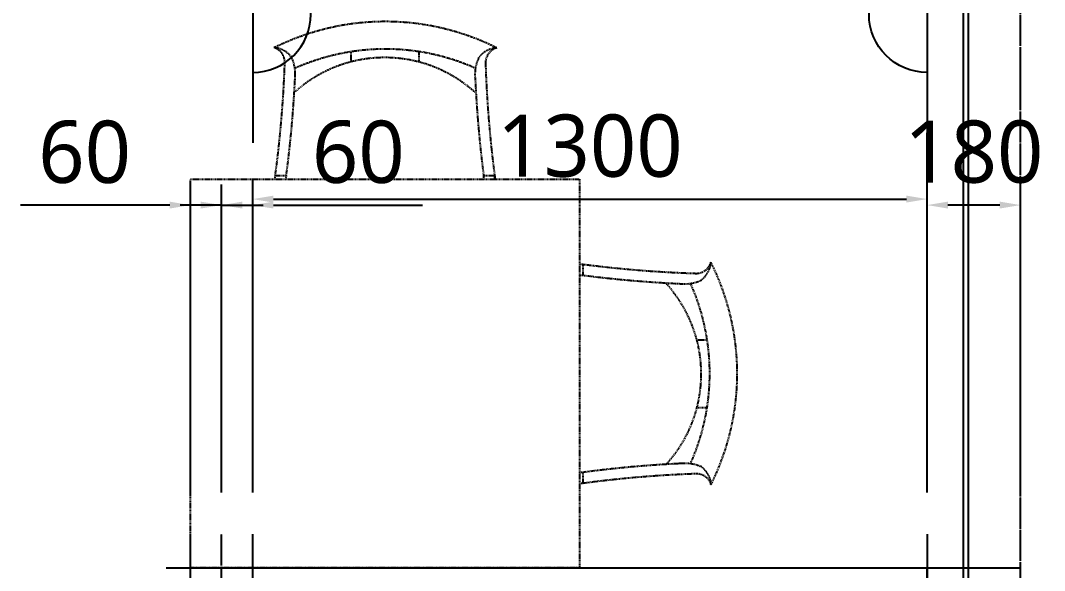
# Model space of a CAD drawing. Extents: x 42284 to 53516, y 22095 to 40513.
# Drawn here: x 47813 to 49787, y 29019 to 30080 of the extents above; entities that cross this region are included whole.
import ezdxf

# ---------------------------------------------------------------- set-up
doc = ezdxf.new("R2010")
doc.units = 0
doc.header["$MEASUREMENT"] = 0
doc.linetypes.add('UP-ADD-LT-1', pattern=[62, 60, -1, 0, -1])
doc.linetypes.add('UP-ADD-LT-3', pattern=[2.5, 1.5, -1])
for name, color, linetype in [('25B_A-CEN', 1, 'UP-ADD-LT-1'), ('25B_A-CON', 2, 'Continuous'), ('25B_A-MC', 171, 'Continuous'), ('25B_AA-AXIS-BUBL', 7, 'Continuous'), ('25B_DIM', 7, 'Continuous'), ('25B_X-25$0$AA-XXXX-FUR', 8, 'Continuous')]:
    doc.layers.add(name, color=color, linetype=linetype)
doc.styles.add('UP-A31-REDRAW', font='malgun.ttf')
doc.dimstyles.new('ISO-25', dxfattribs={"dimtxt": 2.5, "dimasz": 2.5, "dimexe": 1.25, "dimexo": 0.625, "dimtad": 1, "dimdsep": 46, "dimtxsty": 'Standard', "dimcen": 2.5, "dimadec": 0, "dimazin": 0, "dimtfac": 1, "dimtmove": 0, "dimatfit": 3, "dimfxl": 1, "dimarcsym": 0})

# ---------------------------------------------------------------- blocks, each defined once
blk = doc.blocks.new('*D46')
at = {"layer": '25B_DIM', "color": 7, "lineweight": -2, "transparency": 16777216}
for p, q in [((48200.9, 29169), (48200.9, 29763.6)), ((48260.9, 29169), (48260.9, 29763.6)), ((48160.9, 29723.6), (48120.9, 29723.6)), ((48200.9, 29723.6), (48260.9, 29723.6)), ((48300.9, 29723.6), (48588.4, 29723.6))]:
    blk.add_line(p, q, dxfattribs=at)
at = {"layer": '25B_DIM', "color": 7, "transparency": 16777216}
for points in [[(48160.9, 29730.3), (48160.9, 29717), (48200.9, 29723.6)], [(48300.9, 29730.3), (48300.9, 29717), (48260.9, 29723.6)]]:
    blk.add_solid(points, dxfattribs=at)
at = {"layer": 'Defpoints', "color": 0, "transparency": 16777216}
for p in [(48260.9, 29723.6), (48200.9, 29089), (48260.9, 29089)]:
    blk.add_point(p, dxfattribs=at)
at = {"layer": '25B_DIM', "color": 3, "transparency": 16777216, "insert": (48464.6, 29825.6), "char_height": 120, "attachment_point": 5, "style": 'UP-A31-REDRAW'}
blk.add_mtext('60', dxfattribs=at)
blk = doc.blocks.new('*D47')
at = {"layer": '25B_DIM', "color": 7, "lineweight": -2, "transparency": 16777216}
for p, q in [((48260.9, 29169), (48260.9, 29775.2)), ((49560.9, 29169), (49560.9, 29775.2)), ((48300.9, 29735.2), (49520.9, 29735.2))]:
    blk.add_line(p, q, dxfattribs=at)
at = {"layer": '25B_DIM', "color": 7, "transparency": 16777216}
for points in [[(48300.9, 29741.9), (48300.9, 29728.5), (48260.9, 29735.2)], [(49520.9, 29741.9), (49520.9, 29728.5), (49560.9, 29735.2)]]:
    blk.add_solid(points, dxfattribs=at)
at = {"layer": 'Defpoints', "color": 0, "transparency": 16777216}
for p in [(49560.9, 29735.2), (48260.9, 29089), (49560.9, 29089)]:
    blk.add_point(p, dxfattribs=at)
at = {"layer": '25B_DIM', "color": 3, "transparency": 16777216, "insert": (48910.9, 29837.5), "char_height": 120, "attachment_point": 5, "style": 'UP-A31-REDRAW'}
blk.add_mtext('1300', dxfattribs=at)
blk = doc.blocks.new('*D48')
at = {"layer": '25B_DIM', "color": 7, "lineweight": -2, "transparency": 16777216}
for p, q in [((49560.9, 29169), (49560.9, 29763.6)), ((49740.9, 29169), (49740.9, 29763.6)), ((49700.9, 29723.6), (49600.9, 29723.6))]:
    blk.add_line(p, q, dxfattribs=at)
at = {"layer": '25B_DIM', "color": 7, "transparency": 16777216}
for points in [[(49600.9, 29730.3), (49600.9, 29717), (49560.9, 29723.6)], [(49700.9, 29730.3), (49700.9, 29717), (49740.9, 29723.6)]]:
    blk.add_solid(points, dxfattribs=at)
at = {"layer": 'Defpoints', "color": 0, "transparency": 16777216}
for p in [(49560.9, 29723.6), (49560.9, 29089), (49740.9, 29089)]:
    blk.add_point(p, dxfattribs=at)
at = {"layer": '25B_DIM', "color": 3, "transparency": 16777216, "insert": (49650.9, 29826), "char_height": 120, "attachment_point": 5, "style": 'UP-A31-REDRAW'}
blk.add_mtext('180', dxfattribs=at)
blk = doc.blocks.new('*D49')
at = {"layer": '25B_DIM', "color": 7, "lineweight": -2, "transparency": 16777216}
for p, q in [((48140.9, 29169), (48140.9, 29763.6)), ((48200.9, 29169), (48200.9, 29763.6)), ((48100.9, 29723.6), (47813.3, 29723.6)), ((48200.9, 29723.6), (48140.9, 29723.6)), ((48240.9, 29723.6), (48280.9, 29723.6))]:
    blk.add_line(p, q, dxfattribs=at)
at = {"layer": '25B_DIM', "color": 7, "transparency": 16777216}
for points in [[(48100.9, 29730.3), (48100.9, 29717), (48140.9, 29723.6)], [(48240.9, 29730.3), (48240.9, 29717), (48200.9, 29723.6)]]:
    blk.add_solid(points, dxfattribs=at)
at = {"layer": 'Defpoints', "color": 0, "transparency": 16777216}
for p in [(48140.9, 29723.6), (48140.9, 29089), (48200.9, 29089)]:
    blk.add_point(p, dxfattribs=at)
at = {"layer": '25B_DIM', "color": 3, "transparency": 16777216, "insert": (47937.1, 29825.6), "char_height": 120, "attachment_point": 5, "style": 'UP-A31-REDRAW'}
blk.add_mtext('60', dxfattribs=at)

msp = doc.modelspace()

# ---------------------------------------------------------------- linework, layer by layer
at = {"layer": '25B_A-CEN'}
for p, q in [((49740.9, 25683.7), (49740.9, 34366.1)), ((48200.9, 27165), (48200.9, 29089))]:
    msp.add_line(p, q, dxfattribs=at)
at = {"layer": '25B_A-CON'}
msp.add_line((49640.9, 26003.6), (49640.9, 33943.6), dxfattribs=at)
at = {"layer": '25B_A-MC'}
for p, q in [((49630.9, 28871.7), (49630.9, 34366.1)), ((48140.9, 27165), (48140.9, 29089)), ((48260.9, 27165), (48260.9, 29089)), ((49560.9, 29089), (49560.9, 26618.6)), ((48093.9, 29023.6), (49740.9, 29023.6)), ((49560.9, 25683.7), (49560.9, 29023.6))]:
    msp.add_line(p, q, dxfattribs=at)
at = {"layer": '25B_AA-AXIS-BUBL'}
for points in [[(48260.9, 29979.6, 1), (48260.9, 30203.6), (48260.9, 29843.6)], [(49560.9, 29979.6, -1), (49560.9, 30203.6), (49560.9, 29843.6)]]:
    msp.add_lwpolyline(points, format="xyb", dxfattribs=at)
at = {"layer": '25B_X-25$0$AA-XXXX-FUR', "color": 8, "linetype": 'UP-ADD-LT-3'}
for p, q in [((48450.9, 29999.8, 1.6), (48451, 30019.2, -1.6)), ((48581.6, 29999.5, 1.6), (48581.6, 30019, -1.6)), ((48304.5, 29780.6, -1.6), (48325.8, 29780.6, -1.6)), ((48727.3, 29779.9, -1.6), (48706, 29780, -1.6)), ((48897.2, 29609.5), (48897.3, 29588.3)), ((49116.8, 29463.9, 3.1), (49136.3, 29463.9)), ((49117.1, 29333.2, 3.1), (49136.5, 29333.2)), ((48897.9, 29186.8), (48897.9, 29208))]:
    msp.add_line(p, q, dxfattribs=at)
msp.add_lwpolyline([(48890.9, 29773.6), (48890.9, 29023.6), (48140.9, 29023.6), (48140.9, 29773.6)], close=True, dxfattribs=at)
for centre, radius, start, end in [((48516.5, 29597.8, -1.6), 479.8, 63.421, 116.586), ((48297.8, 29980, -1.6), 47.8, 36.467, 85.694), ((48292.6, 29998.7, -1.6), 30.3, 356.446, 73.132), ((48516.5, 29597.8, -1.6), 426.8, 65.965, 114.0949), ((48734.6, 29979.3, -1.6), 47.8, 94.116, 143.3427), ((48739.9, 29998, -1.6), 30.3, 106.6779, 183.363), ((48261.2, 29975.6, -1.6), 81.9, 353.172, 23.625), ((48515.4, 29749, -1.6), 259.2, 47.66, 131.7474), ((48771.2, 29974.8, -1.6), 81.9, 156.1847, 186.637), ((46078.9, 30077.8, -1.6), 2245.4, 352.393, 358.037), ((50953.9, 30069.8, -1.6), 2245.4, 181.773, 187.416), ((46078.9, 30077.8, -1.6), 2266.4, 352.463, 357.168), ((50953.9, 30069.8, -1.6), 2266.4, 182.642, 187.346), ((47935, 29787.6, -1.6), 369.6, 357.829, 358.925), ((47935, 29787.6, -1.6), 390.9, 357.9469, 358.978), ((49096.8, 29785.6, 1.6), 390.9, 180.831, 181.7685), ((49096.9, 29785.6, -1.6), 390.9, 180.831, 181.7685), ((49096.8, 29785.6, 1.6), 369.6, 180.885, 181.87), ((49096.9, 29785.6, -1.6), 369.6, 180.885, 181.87), ((48902.9, 29979.1, 3.1), 369.6, 268.13, 269.115), ((48902.9, 29979.1), 369.6, 268.13, 269.115), ((49187.1, 31836.2), 2245.4, 262.584, 268.227), ((49115.3, 29622.2), 30.3, 266.637, 343.3221), ((49096.6, 29616.9), 47.8, 306.6573, 355.884), ((48715.1, 29398.8), 479.8, 333.414, 26.579), ((48902.9, 29979.1, 3.1), 390.9, 268.2315, 269.169), ((48902.9, 29979.1), 390.9, 268.2315, 269.169), ((49187.1, 31836.2), 2266.4, 262.654, 267.358), ((48866.3, 29397.7), 259.2, 318.2526, 42.34), ((49092.1, 29653.5), 81.9, 263.363, 293.8153), ((48715.1, 29398.8), 426.8, 335.9051, 24.035), ((49195.2, 26961.2), 2266.4, 92.832, 97.537), ((49092.9, 29143.5), 81.9, 66.375, 96.828), ((49097.3, 29180.1), 47.8, 4.306, 53.533), ((48904.9, 28817.2), 390.9, 91.022, 92.0531), ((49195.2, 26961.2), 2245.4, 91.963, 97.607), ((49116, 29174.9), 30.3, 16.868, 93.554), ((48904.9, 28817.2), 369.6, 91.075, 92.171)]:
    msp.add_arc(centre, radius, start, end, dxfattribs=at)

# ---------------------------------------------------------------- dimensions: what is measured, and where the dimension line sits
at = {"layer": '25B_DIM'}
for base, p1, p2, picture, middle in [((48140.9, 29723.6), (48200.9, 29089), (48140.9, 29089), '*D49', (47937.1, 29723.6)), ((49560.9, 29723.6), (49740.9, 29089), (49560.9, 29089), '*D48', (49650.9, 29723.6))]:
    dim = msp.add_linear_dim(base=base, p1=p1, p2=p2, angle=180, dimstyle='ISO-25', override={"dimscale": 40, "dimtxt": 3, "dimasz": 1, "dimexe": 1, "dimexo": 2, "dimgap": 1, "dimdec": 0, "dimlfac": 1, "dimtxsty": 'UP-A31-REDRAW', "dimclrd": 7, "dimclre": 7, "dimclrt": 3}, dxfattribs=at)
    dim.commit()
    dim.dimension.update_dxf_attribs({"geometry": picture, "text_midpoint": middle, "dimtype": 128})
for base, p1, p2, picture, middle in [((48260.9, 29723.6), (48200.9, 29089), (48260.9, 29089), '*D46', (48464.6, 29723.6)), ((49560.9, 29735.2), (48260.9, 29089), (49560.9, 29089), '*D47', (48910.9, 29735.2))]:
    dim = msp.add_linear_dim(base=base, p1=p1, p2=p2, dimstyle='ISO-25', override={"dimscale": 40, "dimtxt": 3, "dimasz": 1, "dimexe": 1, "dimexo": 2, "dimgap": 1, "dimdec": 0, "dimlfac": 1, "dimtxsty": 'UP-A31-REDRAW', "dimclrd": 7, "dimclre": 7, "dimclrt": 3}, dxfattribs=at)
    dim.commit()
    dim.dimension.update_dxf_attribs({"geometry": picture, "text_midpoint": middle, "dimtype": 128})

doc.saveas('drawing.dxf')
